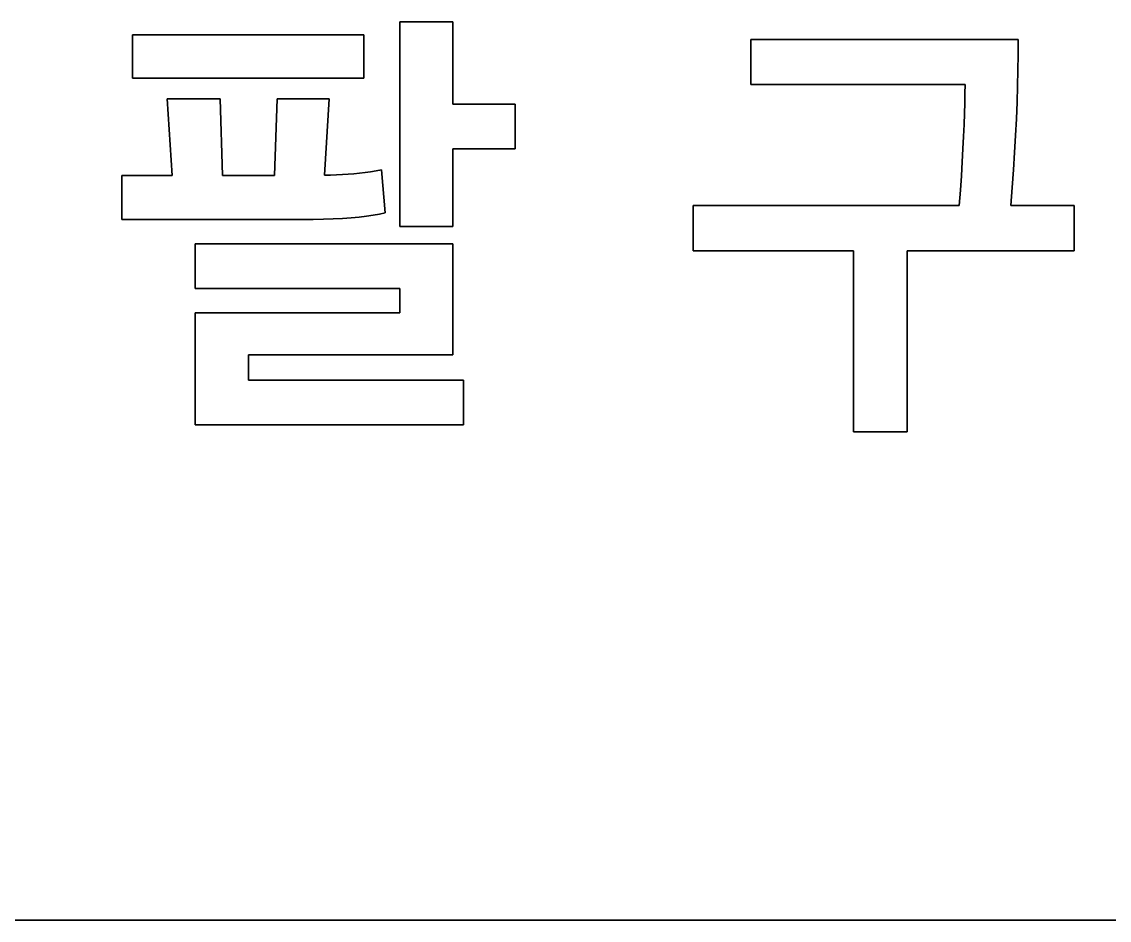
# Model space of a CAD drawing. Extents: x 480 to 710, y 306 to 536.
# Drawn here: x 594.5 to 653.5, y 305.5 to 354.3 of the extents above; entities that cross this region are included whole.
import ezdxf

# ---------------------------------------------------------------- set-up
doc = ezdxf.new("R2010")
doc.units = 0

msp = doc.modelspace()

# ---------------------------------------------------------------- linework, layer by layer
at = {"color": 7, "lineweight": 35, "ltscale": 0.27804}
msp.add_line((615.006775, 343.170898), (615.006775, 354.29248), dxfattribs=at)
at = {"color": 7, "lineweight": 35, "ltscale": 0.071892}
for p, q in [((615.006775, 354.29248), (617.882446, 354.29248)), ((617.882446, 343.170898), (615.006775, 343.170898))]:
    msp.add_line(p, q, dxfattribs=at)
at = {"color": 7, "lineweight": 35, "ltscale": 0.111736}
msp.add_line((617.882446, 354.29248), (617.882446, 349.823059), dxfattribs=at)
at = {"color": 7, "lineweight": 35, "ltscale": 0.314131}
for p, q in [((600.501343, 353.588013), (613.066589, 353.588013)), ((613.066589, 351.22049), (600.501343, 351.22049))]:
    msp.add_line(p, q, dxfattribs=at)
at = {"color": 7, "lineweight": 35, "ltscale": 0.059188}
for p, q in [((600.501343, 351.22049), (600.501343, 353.588013)), ((613.066589, 353.588013), (613.066589, 351.22049))]:
    msp.add_line(p, q, dxfattribs=at)
at = {"color": 7, "lineweight": 35, "ltscale": 0.060921}
for p, q in [((634.0625, 350.885559), (634.0625, 353.322388)), ((621.266296, 349.823059), (621.266296, 347.38623)), ((618.4599, 334.832581), (618.4599, 332.395752))]:
    msp.add_line(p, q, dxfattribs=at)
at = {"color": 7, "lineweight": 35, "ltscale": 0.362636}
msp.add_line((634.0625, 353.322388), (648.567932, 353.322388), dxfattribs=at)
at = {"color": 7, "lineweight": 35, "ltscale": 0.02065}
msp.add_line((648.567932, 353.322388), (648.563904, 352.496399), dxfattribs=at)
at = {"color": 7, "lineweight": 35, "ltscale": 0.021067}
msp.add_line((648.563904, 352.496399), (648.551758, 351.653809), dxfattribs=at)
at = {"color": 7, "lineweight": 35, "ltscale": 0.021487}
msp.add_line((648.551758, 351.653809), (648.531555, 350.794556), dxfattribs=at)
at = {"color": 7, "lineweight": 35, "ltscale": 0.290456}
msp.add_line((645.680725, 350.885559), (634.0625, 350.885559), dxfattribs=at)
at = {"color": 7, "lineweight": 35, "ltscale": 0.012245}
msp.add_line((645.677612, 350.395782), (645.680725, 350.885559), dxfattribs=at)
at = {"color": 7, "lineweight": 35, "ltscale": 0.021908}
msp.add_line((648.531555, 350.794556), (648.503296, 349.918701), dxfattribs=at)
at = {"color": 7, "lineweight": 35, "ltscale": 0.10444}
msp.add_line((602.661011, 345.942627), (602.395386, 350.111786), dxfattribs=at)
at = {"color": 7, "lineweight": 35, "ltscale": 0.071603}
msp.add_line((602.395386, 350.111786), (605.259521, 350.111786), dxfattribs=at)
at = {"color": 7, "lineweight": 35, "ltscale": 0.104287}
for p, q in [((605.259521, 350.111786), (605.398071, 345.942627)), ((608.216064, 345.942627), (608.354614, 350.111786))]:
    msp.add_line(p, q, dxfattribs=at)
at = {"color": 7, "lineweight": 35, "ltscale": 0.070448}
msp.add_line((608.354614, 350.111786), (611.172546, 350.111786), dxfattribs=at)
at = {"color": 7, "lineweight": 35, "ltscale": 0.103829}
msp.add_line((611.172546, 350.111786), (610.930054, 345.965729), dxfattribs=at)
at = {"color": 7, "lineweight": 35, "ltscale": 0.013177}
msp.add_line((645.668213, 349.868805), (645.677612, 350.395782), dxfattribs=at)
at = {"color": 7, "lineweight": 35, "ltscale": 0.022331}
msp.add_line((648.503296, 349.918701), (648.466919, 349.026184), dxfattribs=at)
at = {"color": 7, "lineweight": 35, "ltscale": 0.084596}
for p, q in [((617.882446, 349.823059), (621.266296, 349.823059)), ((621.266296, 347.38623), (617.882446, 347.38623))]:
    msp.add_line(p, q, dxfattribs=at)
at = {"color": 7, "lineweight": 35, "ltscale": 0.01411}
msp.add_line((645.652649, 349.304626), (645.668213, 349.868805), dxfattribs=at)
at = {"color": 7, "lineweight": 35, "ltscale": 0.015044}
msp.add_line((645.630798, 348.703278), (645.652649, 349.304626), dxfattribs=at)
at = {"color": 7, "lineweight": 35, "ltscale": 0.022755}
msp.add_line((648.466919, 349.026184), (648.422424, 348.117065), dxfattribs=at)
at = {"color": 7, "lineweight": 35, "ltscale": 0.015978}
msp.add_line((645.602783, 348.064758), (645.630798, 348.703278), dxfattribs=at)
at = {"color": 7, "lineweight": 35, "ltscale": 0.016916}
msp.add_line((645.568481, 347.389008), (645.602783, 348.064758), dxfattribs=at)
at = {"color": 7, "lineweight": 35, "ltscale": 0.023182}
msp.add_line((648.422424, 348.117065), (648.369873, 347.191284), dxfattribs=at)
at = {"color": 7, "lineweight": 35, "ltscale": 0.105383}
msp.add_line((617.882446, 347.38623), (617.882446, 343.170898), dxfattribs=at)
at = {"color": 7, "lineweight": 35, "ltscale": 0.017852}
msp.add_line((645.527893, 346.676086), (645.568481, 347.389008), dxfattribs=at)
at = {"color": 7, "lineweight": 35, "ltscale": 0.023608}
msp.add_line((648.369873, 347.191284), (648.309204, 346.248901), dxfattribs=at)
at = {"color": 7, "lineweight": 35, "ltscale": 0.018789}
msp.add_line((645.48114, 345.925995), (645.527893, 346.676086), dxfattribs=at)
at = {"color": 7, "lineweight": 35, "ltscale": 0.059766}
msp.add_line((599.935486, 343.552002), (599.935486, 345.942627), dxfattribs=at)
at = {"color": 7, "lineweight": 35, "ltscale": 0.068138}
msp.add_line((599.935486, 345.942627), (602.661011, 345.942627), dxfattribs=at)
at = {"color": 7, "lineweight": 35, "ltscale": 0.07045}
msp.add_line((605.398071, 345.942627), (608.216064, 345.942627), dxfattribs=at)
at = {"color": 7, "lineweight": 35, "ltscale": 0.00815}
msp.add_line((610.930054, 345.965729), (611.256042, 345.968628), dxfattribs=at)
at = {"color": 7, "lineweight": 35, "ltscale": 0.008055}
msp.add_line((611.256042, 345.968628), (611.578125, 345.977264), dxfattribs=at)
at = {"color": 7, "lineweight": 35, "ltscale": 0.007963}
msp.add_line((611.578125, 345.977264), (611.896301, 345.991699), dxfattribs=at)
at = {"color": 7, "lineweight": 35, "ltscale": 0.007873}
msp.add_line((611.896301, 345.991699), (612.210571, 346.011932), dxfattribs=at)
at = {"color": 7, "lineweight": 35, "ltscale": 0.007785}
msp.add_line((612.210571, 346.011932), (612.520874, 346.037903), dxfattribs=at)
at = {"color": 7, "lineweight": 35, "ltscale": 0.007701}
msp.add_line((612.520874, 346.037903), (612.827271, 346.069672), dxfattribs=at)
at = {"color": 7, "lineweight": 35, "ltscale": 0.00762}
msp.add_line((612.827271, 346.069672), (613.129761, 346.107208), dxfattribs=at)
at = {"color": 7, "lineweight": 35, "ltscale": 0.007541}
msp.add_line((613.129761, 346.107208), (613.428284, 346.150513), dxfattribs=at)
at = {"color": 7, "lineweight": 35, "ltscale": 0.007467}
msp.add_line((613.428284, 346.150513), (613.7229, 346.199585), dxfattribs=at)
at = {"color": 7, "lineweight": 35, "ltscale": 0.007396}
msp.add_line((613.7229, 346.199585), (614.013611, 346.254456), dxfattribs=at)
at = {"color": 7, "lineweight": 35, "ltscale": 0.05884}
msp.add_line((614.013611, 346.254456), (614.221436, 343.910034), dxfattribs=at)
at = {"color": 7, "lineweight": 35, "ltscale": 0.019727}
msp.add_line((645.428101, 345.138702), (645.48114, 345.925995), dxfattribs=at)
at = {"color": 7, "lineweight": 35, "ltscale": 0.024037}
msp.add_line((648.309204, 346.248901), (648.24054, 345.289886), dxfattribs=at)
at = {"color": 7, "lineweight": 35, "ltscale": 0.024467}
msp.add_line((648.24054, 345.289886), (648.163696, 344.31424), dxfattribs=at)
at = {"color": 7, "lineweight": 35, "ltscale": 0.020665}
msp.add_line((645.368896, 344.31424), (645.428101, 345.138702), dxfattribs=at)
at = {"color": 7, "lineweight": 35, "ltscale": 0.061498}
for p, q in [((630.921204, 341.854309), (630.921204, 344.31424)), ((651.59375, 344.31424), (651.59375, 341.854309))]:
    msp.add_line(p, q, dxfattribs=at)
at = {"color": 7, "lineweight": 35, "ltscale": 0.361192}
msp.add_line((630.921204, 344.31424), (645.368896, 344.31424), dxfattribs=at)
at = {"color": 7, "lineweight": 35, "ltscale": 0.085751}
msp.add_line((648.163696, 344.31424), (651.59375, 344.31424), dxfattribs=at)
at = {"color": 7, "lineweight": 35, "ltscale": 0.244836}
msp.add_line((609.728943, 343.552002), (599.935486, 343.552002), dxfattribs=at)
at = {"color": 7, "lineweight": 35, "ltscale": 0.014739}
msp.add_line((610.318481, 343.555573), (609.728943, 343.552002), dxfattribs=at)
at = {"color": 7, "lineweight": 35, "ltscale": 0.013963}
msp.add_line((610.876892, 343.566315), (610.318481, 343.555573), dxfattribs=at)
at = {"color": 7, "lineweight": 35, "ltscale": 0.013188}
msp.add_line((611.404114, 343.584229), (610.876892, 343.566315), dxfattribs=at)
at = {"color": 7, "lineweight": 35, "ltscale": 0.012417}
msp.add_line((611.900146, 343.609283), (611.404114, 343.584229), dxfattribs=at)
at = {"color": 7, "lineweight": 35, "ltscale": 0.011649}
msp.add_line((612.36499, 343.64151), (611.900146, 343.609283), dxfattribs=at)
at = {"color": 7, "lineweight": 35, "ltscale": 0.010886}
msp.add_line((612.798645, 343.680878), (612.36499, 343.64151), dxfattribs=at)
at = {"color": 7, "lineweight": 35, "ltscale": 0.010129}
msp.add_line((613.201111, 343.727417), (612.798645, 343.680878), dxfattribs=at)
at = {"color": 7, "lineweight": 35, "ltscale": 0.009379}
msp.add_line((613.572388, 343.781128), (613.201111, 343.727417), dxfattribs=at)
at = {"color": 7, "lineweight": 35, "ltscale": 0.008639}
msp.add_line((613.912537, 343.84201), (613.572388, 343.781128), dxfattribs=at)
at = {"color": 7, "lineweight": 35, "ltscale": 0.007908}
msp.add_line((614.221436, 343.910034), (613.912537, 343.84201), dxfattribs=at)
at = {"color": 7, "lineweight": 35, "ltscale": 0.06092}
msp.add_line((603.908264, 339.798615), (603.908264, 342.235413), dxfattribs=at)
at = {"color": 7, "lineweight": 35, "ltscale": 0.349355}
msp.add_line((603.908264, 342.235413), (617.882446, 342.235413), dxfattribs=at)
at = {"color": 7, "lineweight": 35, "ltscale": 0.151002}
msp.add_line((617.882446, 342.235413), (617.882446, 336.195343), dxfattribs=at)
at = {"color": 7, "lineweight": 35, "ltscale": 0.217697}
msp.add_line((639.629089, 341.854309), (630.921204, 341.854309), dxfattribs=at)
at = {"color": 7, "lineweight": 35, "ltscale": 0.245992}
for p, q in [((639.629089, 332.014648), (639.629089, 341.854309)), ((642.539429, 341.854309), (642.539429, 332.014648))]:
    msp.add_line(p, q, dxfattribs=at)
at = {"color": 7, "lineweight": 35, "ltscale": 0.226358}
msp.add_line((651.59375, 341.854309), (642.539429, 341.854309), dxfattribs=at)
at = {"color": 7, "lineweight": 35, "ltscale": 0.277463}
for p, q in [((615.006775, 339.798615), (603.908264, 339.798615)), ((603.908264, 338.493591), (615.006775, 338.493591))]:
    msp.add_line(p, q, dxfattribs=at)
at = {"color": 7, "lineweight": 35, "ltscale": 0.032626}
msp.add_line((615.006775, 338.493591), (615.006775, 339.798615), dxfattribs=at)
at = {"color": 7, "lineweight": 35, "ltscale": 0.152446}
msp.add_line((603.908264, 332.395752), (603.908264, 338.493591), dxfattribs=at)
at = {"color": 7, "lineweight": 35, "ltscale": 0.277173}
msp.add_line((617.882446, 336.195343), (606.795532, 336.195343), dxfattribs=at)
at = {"color": 7, "lineweight": 35, "ltscale": 0.034069}
msp.add_line((606.795532, 336.195343), (606.795532, 334.832581), dxfattribs=at)
at = {"color": 7, "lineweight": 35, "ltscale": 0.291609}
msp.add_line((606.795532, 334.832581), (618.4599, 334.832581), dxfattribs=at)
at = {"color": 7, "lineweight": 35, "ltscale": 0.363791}
msp.add_line((618.4599, 332.395752), (603.908264, 332.395752), dxfattribs=at)
at = {"color": 7, "lineweight": 35, "ltscale": 0.072758}
msp.add_line((642.539429, 332.014648), (639.629089, 332.014648), dxfattribs=at)
at = {"color": 7, "lineweight": 35}
msp.add_line((701.5, 305.5), (487.5, 305.5), dxfattribs=at)

doc.saveas('drawing.dxf')
